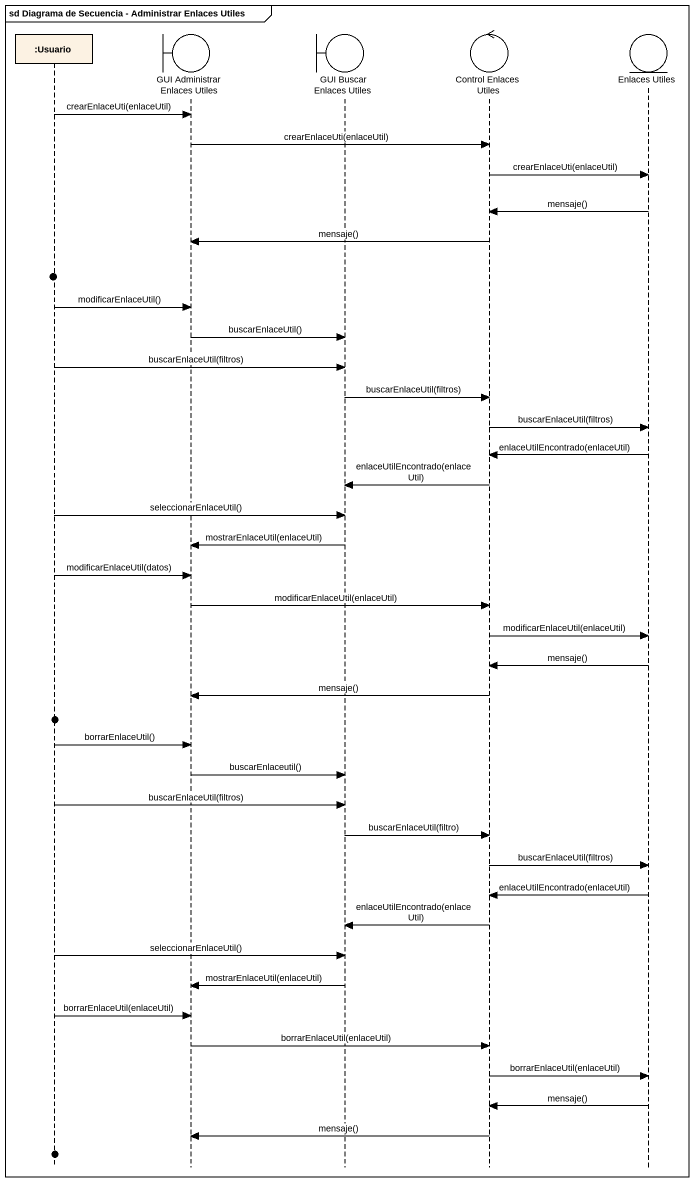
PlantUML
@startuml
mainframe sd Diagrama de Secuencia - Administrar Enlaces Utiles
hide footbox
participant ":Usuario" as Usuario
boundary "GUI Administrar Enlaces Utiles" as GUI_Administrar_Enlaces
boundary "GUI Buscar Enlaces Utiles" as GUI_Buscar_Enlaces_Utiles
control "Control Enlaces Utiles" as Control_Enlaces_Utiles
entity "Enlaces Utiles" as Enlaces_Utiles

Usuario -> GUI_Administrar_Enlaces : crearEnlaceUti(enlaceUtil)
GUI_Administrar_Enlaces -> Control_Enlaces_Utiles : crearEnlaceUti(enlaceUtil)
Control_Enlaces_Utiles -> Enlaces_Utiles : crearEnlaceUti(enlaceUtil)
Enlaces_Utiles -> Control_Enlaces_Utiles : mensaje()
Control_Enlaces_Utiles -> GUI_Administrar_Enlaces : mensaje()
Usuario -> GUI_Administrar_Enlaces : modificarEnlaceUtil()
GUI_Administrar_Enlaces -> GUI_Buscar_Enlaces_Utiles : buscarEnlaceUtil()
Usuario -> GUI_Buscar_Enlaces_Utiles : buscarEnlaceUtil(filtros)
GUI_Buscar_Enlaces_Utiles -> Control_Enlaces_Utiles : buscarEnlaceUtil(filtros)
Control_Enlaces_Utiles -> Enlaces_Utiles : buscarEnlaceUtil(filtros)
Enlaces_Utiles -> Control_Enlaces_Utiles : enlaceUtilEncontrado(enlaceUtil)
Control_Enlaces_Utiles -> GUI_Buscar_Enlaces_Utiles : enlaceUtilEncontrado(enlaceUtil)
Usuario -> GUI_Buscar_Enlaces_Utiles : seleccionarEnlaceUtil()
GUI_Buscar_Enlaces_Utiles -> GUI_Administrar_Enlaces : mostrarEnlaceUtil(enlaceUtil)
Usuario -> GUI_Administrar_Enlaces : modificarEnlaceUtil(datos)
GUI_Administrar_Enlaces -> Control_Enlaces_Utiles : modificarEnlaceUtil(enlaceUtil)
Control_Enlaces_Utiles -> Enlaces_Utiles : modificarEnlaceUtil(enlaceUtil)
Enlaces_Utiles -> Control_Enlaces_Utiles : mensaje()
Control_Enlaces_Utiles -> GUI_Administrar_Enlaces : mensaje()
Usuario -> GUI_Administrar_Enlaces : borrarEnlaceUtil()
GUI_Administrar_Enlaces -> GUI_Buscar_Enlaces_Utiles : buscarEnlaceutil()
Usuario -> GUI_Buscar_Enlaces_Utiles : buscarEnlaceUtil(filtros)
GUI_Buscar_Enlaces_Utiles -> Control_Enlaces_Utiles : buscarEnlaceUtil(filtro)
Control_Enlaces_Utiles -> Enlaces_Utiles : buscarEnlaceUtil(filtros)
Enlaces_Utiles -> Control_Enlaces_Utiles : enlaceUtilEncontrado(enlaceUtil)
Control_Enlaces_Utiles -> GUI_Buscar_Enlaces_Utiles : enlaceUtilEncontrado(enlaceUtil)
Usuario -> GUI_Buscar_Enlaces_Utiles : seleccionarEnlaceUtil()
GUI_Buscar_Enlaces_Utiles -> GUI_Administrar_Enlaces : mostrarEnlaceUtil(enlaceUtil)
Usuario -> GUI_Administrar_Enlaces : borrarEnlaceUtil(enlaceUtil)
GUI_Administrar_Enlaces -> Control_Enlaces_Utiles : borrarEnlaceUtil(enlaceUtil)
Control_Enlaces_Utiles -> Enlaces_Utiles : borrarEnlaceUtil(enlaceUtil)
Enlaces_Utiles -> Control_Enlaces_Utiles : mensaje()
Control_Enlaces_Utiles -> GUI_Administrar_Enlaces : mensaje()
@enduml
